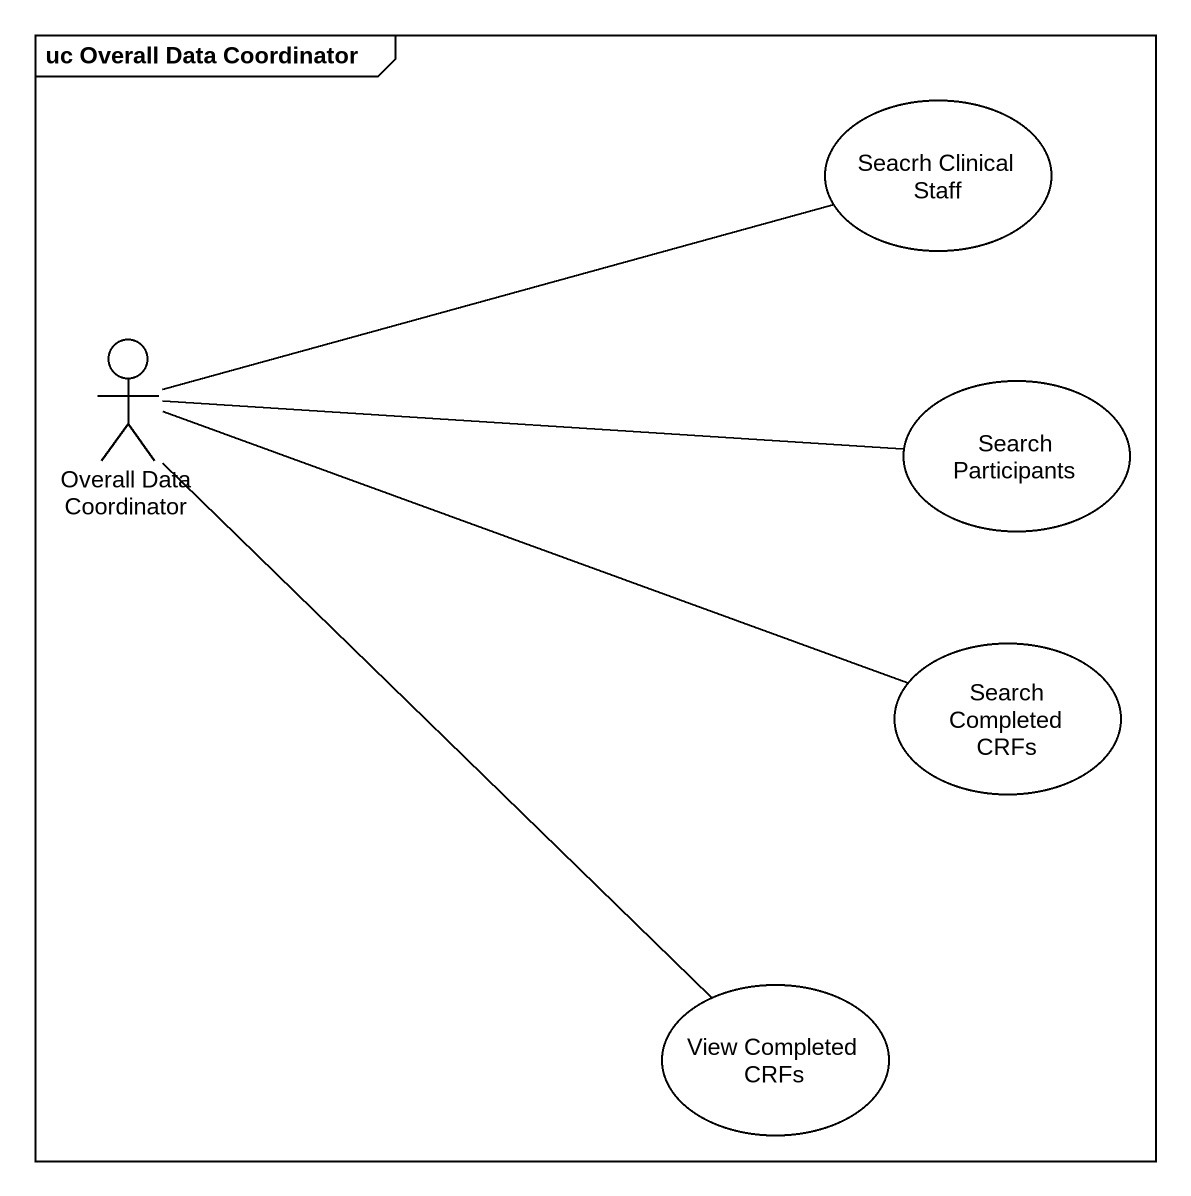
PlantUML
@startuml
mainframe uc Overall Data Coordinator
usecase "Seacrh Clinical Staff" as Seacrh_Clinical_Staff
actor "Overall Data Coordinator" as Overall_Data_Coordinator
usecase "Search Participants" as Search_Participants
usecase "Search Completed CRFs" as Search_Completed_CRFs
usecase "View Completed CRFs" as View_Completed_CRFs
Overall_Data_Coordinator -right- Seacrh_Clinical_Staff
Overall_Data_Coordinator -right- Search_Participants
Overall_Data_Coordinator -right- Search_Completed_CRFs
Overall_Data_Coordinator -- View_Completed_CRFs
@enduml
